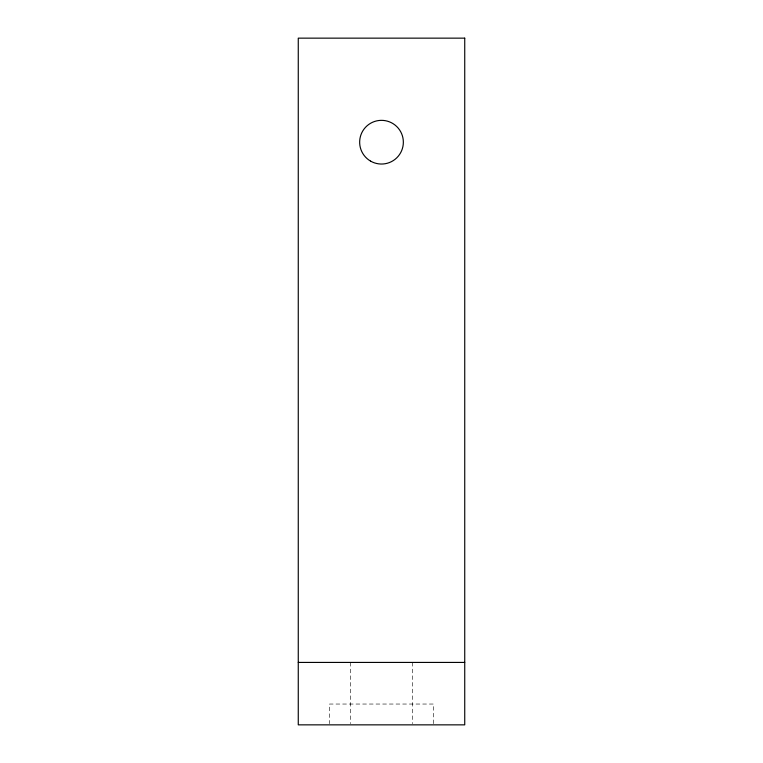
<?xml version="1.0" encoding="UTF-8"?>
<svg xmlns="http://www.w3.org/2000/svg" width="763" height="763" viewBox="0 0 763 763"><rect width="100%" height="100%" fill="white"/><g stroke="black" fill="none" stroke-linecap="round" stroke-linejoin="round"><path stroke-width="0.57" stroke-dasharray="3.81 2.86" d="M433.527 723.696L433.527 704.039L329.473 704.039L329.473 723.696M412.716 662.427L412.716 723.677M350.284 662.427L350.284 723.677"/><path stroke-width="1.14" d="M298.266 662.427L464.734 662.427M464.734 38.15L298.266 38.15L298.266 724.85L464.734 724.85L464.734 38.15M370.58 161.117A21.85 21.85 0 0 0 403.35 142.195A21.85 21.85 0 0 0 370.58 123.272A21.85 21.85 0 0 0 370.58 161.117"/></g></svg>
